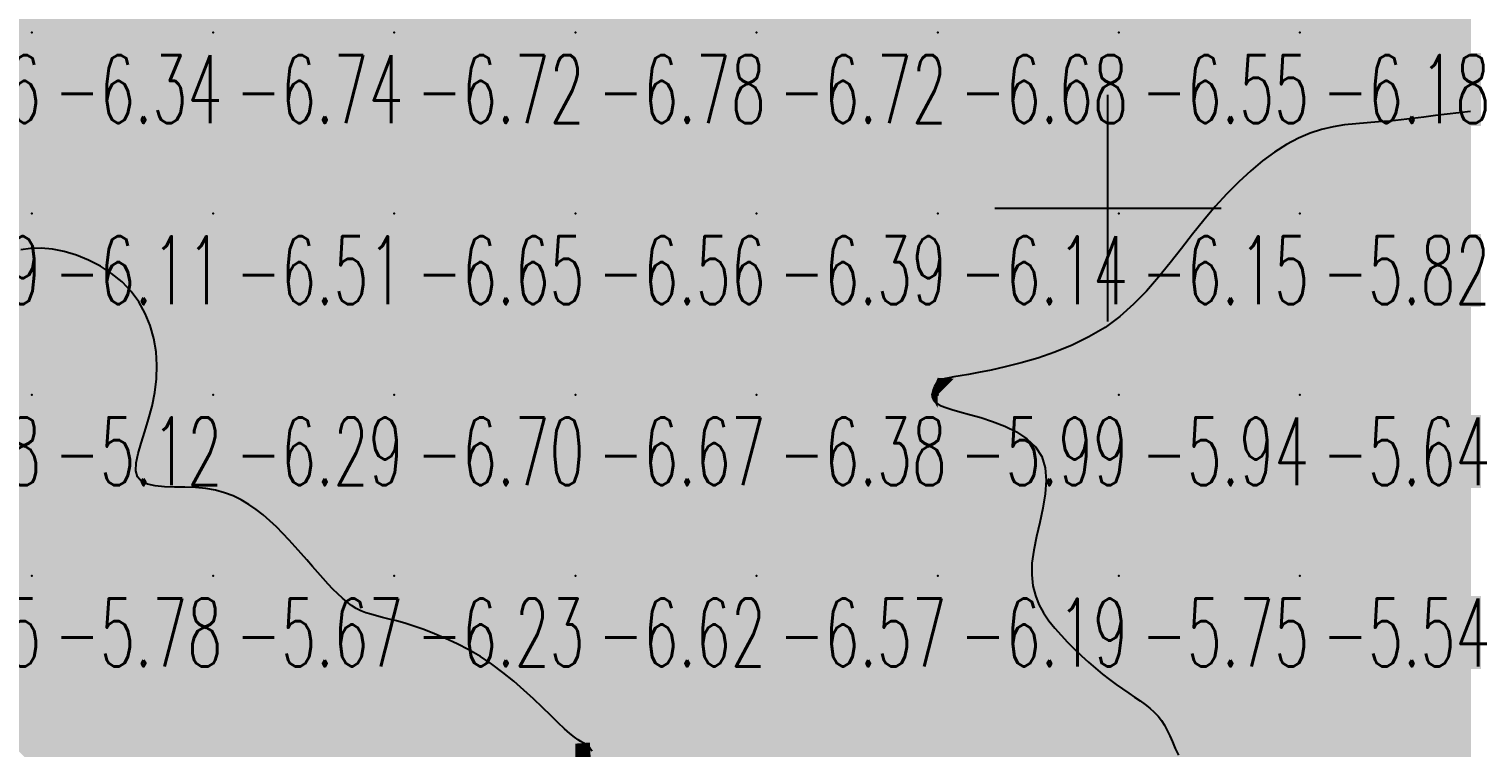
# Model space of a CAD drawing. Header units: millimetres. Extents: x 88261 to 90953, y 390274 to 392322.
# Drawn here: x 90190.1 to 90269.2, y 390717.6 to 390757.4 of the extents above; entities that cross this region are included whole.
import ezdxf
from ezdxf.enums import TextEntityAlignment as Align

# ---------------------------------------------------------------- set-up
doc = ezdxf.new("R2010")
doc.units = ezdxf.units.MM
doc.header["$LTSCALE"] = 25
for name, color, linetype in [('Carroyage(1)_Croix', 7, 'Continuous'), ('CN_03_00', 7, 'Continuous'), ('COTEAlt', 7, 'Continuous'), ('TN_COLORIAGE', 7, 'Continuous')]:
    doc.layers.add(name, color=color, linetype=linetype)
doc.styles.add('Simplex 1.0', font='Simplex.shx', dxfattribs={"width": 0.99, "height": 2.5})
doc.styles.get("Standard").update_dxf_attribs({"font": 'times.ttf'})

# ---------------------------------------------------------------- blocks, each defined once
blk = doc.blocks.new('COTE')
at = {"color": 0}
blk.add_point((0, 0), dxfattribs=at)
at = {"layer": 'COTEAlt'}
blk.add_attdef('ALT', text='', height=3.75, dxfattribs=at).set_placement((1.25, -1.25), align=Align.TOP_LEFT)

msp = doc.modelspace()

# ---------------------------------------------------------------- linework, layer by layer
at = {"layer": 'Carroyage(1)_Croix'}
for p, q in [((90249.65, 390741.29), (90249.65, 390753.79)), ((90243.4, 390747.54), (90255.9, 390747.54))]:
    msp.add_line(p, q, dxfattribs=at)
at = {"layer": 'CN_03_00', "elevation": -6, "flags": 128}
for points in [[(90269.666, 390752.873), (90269.014, 390752.81), (90268.368, 390752.735), (90267.728, 390752.653), (90267.092, 390752.569), (90266.459, 390752.487), (90265.831, 390752.412), (90265.204, 390752.349), (90264.58, 390752.3), (90263.957, 390752.255), (90263.333, 390752.202), (90262.707, 390752.13), (90262.079, 390752.027), (90261.446, 390751.88), (90260.807, 390751.677), (90260.162, 390751.406), (90259.509, 390751.059), (90258.85, 390750.638), (90258.189, 390750.149), (90257.529, 390749.597), (90256.871, 390748.989), (90256.219, 390748.331), (90255.576, 390747.627), (90254.944, 390746.885), (90254.325, 390746.11), (90253.709, 390745.317), (90253.085, 390744.519), (90252.444, 390743.731), (90251.775, 390742.966), (90251.066, 390742.239), (90250.307, 390741.565), (90249.488, 390740.958), (90248.603, 390740.428), (90247.672, 390739.973), (90246.72, 390739.587), (90245.771, 390739.263), (90244.85, 390738.995), (90243.984, 390738.777), (90243.195, 390738.602), (90242.51, 390738.466), (90241.947, 390738.36), (90241.497, 390738.281), (90241.145, 390738.221), (90240.877, 390738.174), (90240.677, 390738.136), (90240.53, 390738.1), (90240.421, 390738.061), (90240.335, 390738.012), (90240.26, 390737.949), (90240.193, 390737.874), (90240.134, 390737.79), (90240.083, 390737.701), (90240.04, 390737.609), (90240.005, 390737.519), (90239.977, 390737.432), (90239.958, 390737.353), (90239.945, 390737.283), (90239.94, 390737.223), (90239.941, 390737.169), (90239.948, 390737.121), (90239.959, 390737.077), (90239.975, 390737.034), (90239.994, 390736.991), (90240.016, 390736.947), (90240.043, 390736.899), (90240.086, 390736.845), (90240.159, 390736.785), (90240.276, 390736.714), (90240.451, 390736.633), (90240.699, 390736.538), (90241.032, 390736.428), (90241.466, 390736.3), (90242.005, 390736.152), (90242.623, 390735.976), (90243.284, 390735.763), (90243.953, 390735.503), (90244.594, 390735.189), (90245.172, 390734.809), (90245.652, 390734.357), (90245.997, 390733.822), (90246.183, 390733.2), (90246.233, 390732.507), (90246.177, 390731.762), (90246.049, 390730.984), (90245.88, 390730.193), (90245.704, 390729.409), (90245.551, 390728.652), (90245.456, 390727.94), (90245.442, 390727.29), (90245.508, 390726.699), (90245.644, 390726.158), (90245.841, 390725.661), (90246.091, 390725.2), (90246.383, 390724.768), (90246.708, 390724.358), (90247.058, 390723.962), (90247.424, 390723.574), (90247.801, 390723.196), (90248.186, 390722.829), (90248.575, 390722.476), (90248.964, 390722.139), (90249.351, 390721.821), (90249.73, 390721.523), (90250.099, 390721.249), (90250.455, 390720.998), (90250.795, 390720.768), (90251.118, 390720.552), (90251.421, 390720.345), (90251.705, 390720.142), (90251.966, 390719.937), (90252.203, 390719.724), (90252.415, 390719.499), (90252.601, 390719.256), (90252.767, 390718.993), (90252.919, 390718.71), (90253.066, 390718.404), (90253.212, 390718.074), (90253.366, 390717.72), (90253.535, 390717.339)], [(90221.171, 390717.566), (90221.084, 390717.681), (90221.021, 390717.773), (90220.972, 390717.843), (90220.923, 390717.897), (90220.864, 390717.938), (90220.787, 390717.978), (90220.687, 390718.026), (90220.558, 390718.095), (90220.395, 390718.195), (90220.193, 390718.338), (90219.945, 390718.535), (90219.646, 390718.797), (90219.292, 390719.132), (90218.887, 390719.528), (90218.435, 390719.971), (90217.94, 390720.447), (90217.409, 390720.939), (90216.844, 390721.433), (90216.252, 390721.915), (90215.637, 390722.37), (90215.004, 390722.784), (90214.363, 390723.158), (90213.721, 390723.492), (90213.088, 390723.789), (90212.473, 390724.049), (90211.885, 390724.274), (90211.333, 390724.465), (90210.826, 390724.624), (90210.37, 390724.753), (90209.962, 390724.86), (90209.596, 390724.951), (90209.264, 390725.035), (90208.96, 390725.118), (90208.678, 390725.209), (90208.411, 390725.315), (90208.153, 390725.444), (90207.898, 390725.602), (90207.643, 390725.789), (90207.388, 390726.003), (90207.13, 390726.243), (90206.867, 390726.506), (90206.599, 390726.792), (90206.323, 390727.098), (90206.037, 390727.424), (90205.741, 390727.766), (90205.434, 390728.121), (90205.116, 390728.485), (90204.789, 390728.853), (90204.452, 390729.221), (90204.105, 390729.584), (90203.749, 390729.939), (90203.384, 390730.281), (90203.01, 390730.606), (90202.624, 390730.91), (90202.222, 390731.188), (90201.8, 390731.438), (90201.356, 390731.654), (90200.884, 390731.834), (90200.382, 390731.973), (90199.846, 390732.067), (90199.276, 390732.117), (90198.691, 390732.137), (90198.111, 390732.146), (90197.56, 390732.164), (90197.058, 390732.209), (90196.628, 390732.301), (90196.292, 390732.459), (90196.072, 390732.701), (90195.981, 390733.042), (90196.001, 390733.475), (90196.108, 390733.988), (90196.276, 390734.57), (90196.479, 390735.21), (90196.69, 390735.895), (90196.886, 390736.614), (90197.04, 390737.356), (90197.13, 390738.109), (90197.151, 390738.864), (90197.101, 390739.613), (90196.978, 390740.346), (90196.782, 390741.055), (90196.509, 390741.731), (90196.159, 390742.364), (90195.73, 390742.947), (90195.222, 390743.472), (90194.65, 390743.935), (90194.029, 390744.335), (90193.376, 390744.67), (90192.705, 390744.938), (90192.034, 390745.138), (90191.378, 390745.268), (90190.753, 390745.326), (90190.173, 390745.313), (90189.642, 390745.247)]]:
    msp.add_lwpolyline(points, dxfattribs=at)
at = {"layer": 'TN_COLORIAGE', "color": 151}
for points in [[(90190.249, 390767.239, -6), (90180.667, 390757.657, -6), (90190.249, 390757.239, -6), (90181.27, 390757.239, -6)], [(90190.249, 390757.239, -6.959), (90200.249, 390757.239, -6.959), (90200.249, 390767.239, -6.959)], [(90190.249, 390767.239, -6.959), (90190.249, 390757.239, -6.959), (90200.249, 390767.239, -6.959)], [(90200.249, 390757.239, -6.544), (90210.249, 390757.239, -6.544), (90210.249, 390767.239, -6.544)], [(90200.249, 390767.239, -6.544), (90200.249, 390757.239, -6.544), (90210.249, 390767.239, -6.544)], [(90215.654, 390762.645, -6.544), (90216.814, 390767.239, -6.544), (90210.249, 390757.239, -6.544), (90210.249, 390767.239, -6.544)], [(90270.249, 390765.045, -6.181), (90268.067, 390765.058, -6.181), (90270.249, 390757.239, -6.181), (90260.249, 390757.239, -6.181)], [(90268.067, 390765.058, -6.181), (90260.249, 390764.337, -6.181), (90260.249, 390757.239, -6.181)], [(90255.98, 390762.97, -6.181), (90260.249, 390764.337, -6.181), (90250.249, 390757.239, -6.181), (90260.249, 390757.239, -6.181)], [(90220.249, 390762.002, -6.719), (90215.654, 390762.645, -6.719), (90220.249, 390757.239, -6.719), (90210.249, 390757.239, -6.719)], [(90255.98, 390762.97, -6.551), (90250.249, 390761.415, -6.551), (90250.249, 390757.239, -6.551)], [(90220.249, 390762.002, -6.783), (90224.14, 390761.131, -6.783), (90220.249, 390757.239, -6.783)], [(90224.14, 390761.131, -6.724), (90230.249, 390761.717, -6.724), (90220.249, 390757.239, -6.724), (90230.249, 390757.239, -6.724)], [(90230.249, 390761.717, -6.724), (90232.316, 390759.307, -6.724), (90230.249, 390757.239, -6.724)], [(90243.615, 390760.605, -6.551), (90250.249, 390761.415, -6.551), (90240.249, 390757.239, -6.551), (90250.249, 390757.239, -6.551)], [(90243.615, 390760.605, -6.682), (90240.249, 390759.547, -6.682), (90240.249, 390757.239, -6.682)], [(90232.316, 390759.307, -6.682), (90240.249, 390759.547, -6.682), (90230.249, 390757.239, -6.682), (90240.249, 390757.239, -6.682)], [(90184.971, 390751.961, -6.344), (90181.27, 390757.239, -6.344), (90190.249, 390757.239, -6.344)], [(90190.249, 390757.239, -6), (90184.971, 390751.961, -6), (90190.249, 390747.239, -6), (90187.588, 390747.239, -6)], [(90190.249, 390747.239, -6.74), (90200.249, 390747.239, -6.74), (90200.249, 390757.239, -6.74)], [(90190.249, 390757.239, -6.74), (90190.249, 390747.239, -6.74), (90200.249, 390757.239, -6.74)], [(90200.249, 390747.239, -6.719), (90210.249, 390747.239, -6.719), (90210.249, 390757.239, -6.719)], [(90200.249, 390757.239, -6.719), (90200.249, 390747.239, -6.719), (90210.249, 390757.239, -6.719)], [(90210.249, 390747.239, -6.783), (90220.249, 390747.239, -6.783), (90220.249, 390757.239, -6.783)], [(90210.249, 390757.239, -6.783), (90210.249, 390747.239, -6.783), (90220.249, 390757.239, -6.783)], [(90220.249, 390747.239, -6.724), (90230.249, 390747.239, -6.724), (90230.249, 390757.239, -6.724)], [(90220.249, 390757.239, -6.724), (90220.249, 390747.239, -6.724), (90230.249, 390757.239, -6.724)], [(90230.249, 390747.239, -6.682), (90240.249, 390747.239, -6.682), (90240.249, 390757.239, -6.682)], [(90230.249, 390757.239, -6.682), (90230.249, 390747.239, -6.682), (90240.249, 390757.239, -6.682)], [(90240.249, 390747.239, -6.551), (90250.249, 390747.239, -6.551), (90250.249, 390757.239, -6.551)], [(90240.249, 390757.239, -6.551), (90240.249, 390747.239, -6.551), (90250.249, 390757.239, -6.551)], [(90260.249, 390757.239, -6), (90260.249, 390752.256, -6), (90250.249, 390747.239, -6), (90254.792, 390747.239, -6)], [(90250.249, 390757.239, -6.181), (90250.249, 390747.239, -6.181), (90260.249, 390757.239, -6.181)], [(90270.249, 390757.239, -6), (90265.182, 390752.173, -6), (90260.249, 390757.239, -6), (90260.249, 390752.256, -6)], [(90270.249, 390753.146, -6.188), (90265.182, 390752.173, -6.188), (90270.249, 390757.239, -6.188)], [(90190.249, 390746.113, -6.112), (90186.93, 390743.92, -6.112), (90190.249, 390747.239, -6.112)], [(90187.588, 390747.239, -6.112), (90186.93, 390743.92, -6.112), (90190.249, 390747.239, -6.112)], [(90200.249, 390747.239, -6), (90196.592, 390743.583, -6), (90190.249, 390747.239, -6), (90190.249, 390746.113, -6)], [(90200.249, 390747.239, -6), (90196.592, 390743.583, -6), (90200.249, 390737.239, -6), (90197.76, 390737.239, -6)], [(90200.249, 390737.239, -6.645), (90210.249, 390737.239, -6.645), (90210.249, 390747.239, -6.645)], [(90200.249, 390747.239, -6.645), (90200.249, 390737.239, -6.645), (90210.249, 390747.239, -6.645)], [(90210.249, 390737.239, -6.555), (90220.249, 390737.239, -6.555), (90220.249, 390747.239, -6.555)], [(90210.249, 390747.239, -6.555), (90210.249, 390737.239, -6.555), (90220.249, 390747.239, -6.555)], [(90220.249, 390737.239, -6.394), (90230.249, 390737.239, -6.394), (90230.249, 390747.239, -6.394)], [(90220.249, 390747.239, -6.394), (90220.249, 390737.239, -6.394), (90230.249, 390747.239, -6.394)], [(90230.249, 390737.239, -6), (90239.876, 390737.239, -6), (90240.249, 390747.239, -6), (90240.249, 390738.175, -6)], [(90230.249, 390747.239, -6.144), (90230.249, 390737.239, -6.144), (90240.249, 390747.239, -6.144)], [(90250.249, 390747.239, -6), (90241.141, 390738.131, -6), (90240.249, 390747.239, -6), (90240.249, 390738.175, -6)], [(90250.249, 390740.094, -6.152), (90241.141, 390738.131, -6.152), (90250.249, 390747.239, -6.152)], [(90254.792, 390747.239, -6.152), (90250.249, 390740.094, -6.152), (90250.249, 390747.239, -6.152)], [(90200.249, 390732.585, -6.291), (90194.605, 390731.596, -6.291), (90200.249, 390737.239, -6.291)], [(90197.76, 390737.239, -6.291), (90194.605, 390731.596, -6.291), (90200.249, 390737.239, -6.291)], [(90210.249, 390737.239, -6), (90203.475, 390730.466, -6), (90200.249, 390737.239, -6), (90200.249, 390732.585, -6)], [(90210.249, 390737.239, -6), (90203.475, 390730.466, -6), (90210.249, 390727.239, -6), (90206.155, 390727.239, -6)], [(90210.249, 390727.239, -6.669), (90220.249, 390727.239, -6.669), (90220.249, 390737.239, -6.669)], [(90210.249, 390737.239, -6.669), (90210.249, 390727.239, -6.669), (90220.249, 390737.239, -6.669)], [(90220.249, 390727.239, -6.384), (90230.249, 390727.239, -6.384), (90230.249, 390737.239, -6.384)], [(90220.249, 390737.239, -6.384), (90220.249, 390727.239, -6.384), (90230.249, 390737.239, -6.384)], [(90230.249, 390727.239, -6), (90239.993, 390736.984, -6), (90230.249, 390737.239, -6), (90239.876, 390737.239, -6)], [(90230.249, 390727.239, -6), (90239.993, 390736.984, -6), (90240.249, 390727.239, -6), (90240.249, 390736.505, -6)], [(90247.806, 390734.797, -6.188), (90240.249, 390736.505, -6.188), (90240.249, 390727.239, -6.188)], [(90244.507, 390727.239, -6.188), (90247.806, 390734.797, -6.188), (90240.249, 390727.239, -6.188)], [(90208.128, 390725.119, -6.232), (90206.155, 390727.239, -6.232), (90210.249, 390727.239, -6.232)], [(90208.128, 390725.119, -6.232), (90210.249, 390724.951, -6.232), (90210.249, 390727.239, -6.232)], [(90220.249, 390727.239, -6), (90215.831, 390722.822, -6), (90210.249, 390727.239, -6), (90210.249, 390724.951, -6)], [(90215.831, 390722.822, -6.619), (90220.249, 390717.98, -6.619), (90220.249, 390727.239, -6.619)], [(90220.249, 390727.239, -6), (90220.249, 390717.98, -6), (90230.249, 390727.239, -6), (90221.05, 390718.041, -6)], [(90230.249, 390727.239, -6), (90221.05, 390718.041, -6), (90230.249, 390717.239, -6), (90221.091, 390717.239, -6)], [(90230.249, 390717.239, -6.188), (90240.249, 390717.239, -6.188), (90240.249, 390727.239, -6.188)], [(90230.249, 390727.239, -6.188), (90230.249, 390717.239, -6.188), (90240.249, 390727.239, -6.188)], [(90240.249, 390717.239, -6), (90246.898, 390723.889, -6), (90240.249, 390727.239, -6), (90244.507, 390727.239, -6)], [(90240.249, 390717.239, -6), (90246.898, 390723.889, -6), (90250.249, 390717.239, -6), (90250.249, 390720.977, -6)], [(90252.703, 390719.694, -6.151), (90250.249, 390720.977, -6.151), (90250.249, 390717.239, -6.151)], [(90252.703, 390719.694, -6.151), (90253.425, 390717.239, -6.151), (90250.249, 390717.239, -6.151)]]:
    msp.add_solid(points, dxfattribs=at)
at = {"layer": 'TN_COLORIAGE', "color": 141}
for points in [[(90265.182, 390752.173, -5.729), (90270.249, 390753.146, -5.729), (90260.249, 390747.239, -5.729), (90270.249, 390747.239, -5.729)], [(90254.792, 390747.239, -5.817), (90260.249, 390752.256, -5.817), (90260.249, 390747.239, -5.817)], [(90260.249, 390752.256, -5.817), (90265.182, 390752.173, -5.817), (90260.249, 390747.239, -5.817)], [(90250.249, 390737.239, -5.817), (90260.249, 390737.239, -5.817), (90260.249, 390747.239, -5.817)], [(90250.249, 390740.094, -5.817), (90254.792, 390747.239, -5.817), (90250.249, 390737.239, -5.817), (90260.249, 390747.239, -5.817)], [(90260.249, 390737.239, -5.729), (90270.249, 390737.239, -5.729), (90270.249, 390747.239, -5.729)], [(90260.249, 390747.239, -5.729), (90260.249, 390737.239, -5.729), (90270.249, 390747.239, -5.729)], [(90186.93, 390743.92, -5.121), (90190.249, 390746.113, -5.121), (90180.249, 390737.239, -5.121), (90190.249, 390737.239, -5.121)], [(90190.249, 390746.113, -5.121), (90196.592, 390743.583, -5.121), (90190.249, 390737.239, -5.121)], [(90197.76, 390737.239, -5.121), (90196.592, 390743.583, -5.121), (90190.249, 390737.239, -5.121)], [(90241.141, 390738.131, -5.939), (90250.249, 390740.094, -5.939), (90240.249, 390737.239, -5.939), (90250.249, 390737.239, -5.939)], [(90240.249, 390738.175, -5.985), (90239.876, 390737.239, -5.985), (90240.249, 390737.239, -5.985)], [(90240.249, 390738.175, -5.985), (90241.141, 390738.131, -5.985), (90240.249, 390737.239, -5.985)], [(90180.249, 390733.319, -5.121), (90183.087, 390730.077, -5.121), (90180.249, 390737.239, -5.121), (90190.249, 390737.239, -5.121)], [(90186.326, 390727.239, -5.121), (90183.087, 390730.077, -5.121), (90190.249, 390727.239, -5.121), (90190.249, 390737.239, -5.121)], [(90194.605, 390731.596, -5.121), (90197.76, 390737.239, -5.121), (90190.249, 390727.239, -5.121), (90190.249, 390737.239, -5.121)], [(90239.876, 390737.239, -5.985), (90239.993, 390736.984, -5.985), (90240.249, 390737.239, -5.985)], [(90240.249, 390736.505, -5.985), (90239.993, 390736.984, -5.985), (90240.249, 390737.239, -5.985)], [(90240.249, 390736.505, -5.939), (90247.806, 390734.797, -5.939), (90240.249, 390737.239, -5.939), (90250.249, 390737.239, -5.939)], [(90247.806, 390734.797, -5.747), (90244.507, 390727.239, -5.747), (90250.249, 390737.239, -5.747), (90250.249, 390727.239, -5.747)], [(90250.249, 390727.239, -5.639), (90260.249, 390727.239, -5.639), (90260.249, 390737.239, -5.639)], [(90250.249, 390737.239, -5.639), (90250.249, 390727.239, -5.639), (90260.249, 390737.239, -5.639)], [(90260.249, 390727.239, -5.526), (90270.249, 390727.239, -5.526), (90270.249, 390737.239, -5.526)], [(90260.249, 390737.239, -5.526), (90260.249, 390727.239, -5.526), (90270.249, 390737.239, -5.526)], [(90194.605, 390731.596, -5.665), (90200.249, 390732.585, -5.665), (90190.249, 390727.239, -5.665), (90200.249, 390727.239, -5.665)], [(90200.249, 390732.585, -5.665), (90203.475, 390730.466, -5.665), (90200.249, 390727.239, -5.665)], [(90206.155, 390727.239, -5.665), (90203.475, 390730.466, -5.665), (90200.249, 390727.239, -5.665)], [(90189.84, 390717.239, -5.775), (90185.126, 390722.116, -5.775), (90190.249, 390717.239, -5.775), (90190.249, 390727.239, -5.775)], [(90185.126, 390722.116, -5.775), (90186.326, 390727.239, -5.775), (90190.249, 390727.239, -5.775)], [(90190.249, 390717.239, -5.665), (90200.249, 390717.239, -5.665), (90200.249, 390727.239, -5.665)], [(90190.249, 390727.239, -5.665), (90190.249, 390717.239, -5.665), (90200.249, 390727.239, -5.665)], [(90206.155, 390727.239, -5.138), (90208.128, 390725.119, -5.138), (90200.249, 390727.239, -5.138), (90200.249, 390717.239, -5.138)], [(90244.507, 390727.239, -5.747), (90246.898, 390723.889, -5.747), (90250.249, 390727.239, -5.747)], [(90250.249, 390720.977, -5.747), (90246.898, 390723.889, -5.747), (90250.249, 390727.239, -5.747)], [(90250.249, 390720.977, -5.535), (90252.703, 390719.694, -5.535), (90250.249, 390727.239, -5.535), (90260.249, 390727.239, -5.535)], [(90253.425, 390717.239, -5.535), (90252.703, 390719.694, -5.535), (90260.249, 390717.239, -5.535), (90260.249, 390727.239, -5.535)], [(90260.249, 390717.239, -5.459), (90270.249, 390717.239, -5.459), (90270.249, 390727.239, -5.459)], [(90260.249, 390727.239, -5.459), (90260.249, 390717.239, -5.459), (90270.249, 390727.239, -5.459)], [(90210.249, 390724.951, -5.138), (90208.128, 390725.119, -5.138), (90210.249, 390717.239, -5.138), (90200.249, 390717.239, -5.138)], [(90210.249, 390724.951, -5.218), (90215.831, 390722.822, -5.218), (90210.249, 390717.239, -5.218)], [(90220.249, 390717.98, -5.218), (90215.831, 390722.822, -5.218), (90220.249, 390717.239, -5.218), (90210.249, 390717.239, -5.218)], [(90221.091, 390717.239, -5.951), (90221.05, 390718.041, -5.951), (90220.249, 390717.239, -5.951)], [(90221.05, 390718.041, -5.951), (90220.249, 390717.98, -5.951), (90220.249, 390717.239, -5.951)]]:
    msp.add_solid(points, dxfattribs=at)

# ---------------------------------------------------------------- block references
at = {"layer": 'COTEAlt'}
ref = msp.add_blockref('COTE', (90180.249, 390757.239), dxfattribs=at)
ref.add_attrib('ALT', '-5.96', dxfattribs={"height": 3.75, "style": 'Simplex 1.0', "width": 0.6}).set_placement((90181.499, 390755.989), align=Align.TOP_LEFT)
ref = msp.add_blockref('COTE', (90190.249, 390757.239), dxfattribs=at)
ref.add_attrib('ALT', '-6.34', dxfattribs={"height": 3.75, "style": 'Simplex 1.0', "width": 0.6}).set_placement((90191.499, 390755.989), align=Align.TOP_LEFT)
ref = msp.add_blockref('COTE', (90200.249, 390757.239), dxfattribs=at)
ref.add_attrib('ALT', '-6.74', dxfattribs={"height": 3.75, "style": 'Simplex 1.0', "width": 0.6}).set_placement((90201.499, 390755.989), align=Align.TOP_LEFT)
ref = msp.add_blockref('COTE', (90210.249, 390757.239), dxfattribs=at)
ref.add_attrib('ALT', '-6.72', dxfattribs={"height": 3.75, "style": 'Simplex 1.0', "width": 0.6}).set_placement((90211.499, 390755.989), align=Align.TOP_LEFT)
ref = msp.add_blockref('COTE', (90220.249, 390757.239), dxfattribs=at)
ref.add_attrib('ALT', '-6.78', dxfattribs={"height": 3.75, "style": 'Simplex 1.0', "width": 0.6}).set_placement((90221.499, 390755.989), align=Align.TOP_LEFT)
ref = msp.add_blockref('COTE', (90230.249, 390757.239), dxfattribs=at)
ref.add_attrib('ALT', '-6.72', dxfattribs={"height": 3.75, "style": 'Simplex 1.0', "width": 0.6}).set_placement((90231.499, 390755.989), align=Align.TOP_LEFT)
ref = msp.add_blockref('COTE', (90240.249, 390757.239), dxfattribs=at)
ref.add_attrib('ALT', '-6.68', dxfattribs={"height": 3.75, "style": 'Simplex 1.0', "width": 0.6}).set_placement((90241.499, 390755.989), align=Align.TOP_LEFT)
ref = msp.add_blockref('COTE', (90250.249, 390757.239), dxfattribs=at)
ref.add_attrib('ALT', '-6.55', dxfattribs={"height": 3.75, "style": 'Simplex 1.0', "width": 0.6}).set_placement((90251.499, 390755.989), align=Align.TOP_LEFT)
ref = msp.add_blockref('COTE', (90260.249, 390757.239), dxfattribs=at)
ref.add_attrib('ALT', '-6.18', dxfattribs={"height": 3.75, "style": 'Simplex 1.0', "width": 0.6}).set_placement((90261.499, 390755.989), align=Align.TOP_LEFT)
ref = msp.add_blockref('COTE', (90180.249, 390747.239), dxfattribs=at)
ref.add_attrib('ALT', '-5.69', dxfattribs={"height": 3.75, "style": 'Simplex 1.0', "width": 0.6}).set_placement((90181.499, 390745.989), align=Align.TOP_LEFT)
ref = msp.add_blockref('COTE', (90190.249, 390747.239), dxfattribs=at)
ref.add_attrib('ALT', '-6.11', dxfattribs={"height": 3.75, "style": 'Simplex 1.0', "width": 0.6}).set_placement((90191.499, 390745.989), align=Align.TOP_LEFT)
ref = msp.add_blockref('COTE', (90200.249, 390747.239), dxfattribs=at)
ref.add_attrib('ALT', '-6.51', dxfattribs={"height": 3.75, "style": 'Simplex 1.0', "width": 0.6}).set_placement((90201.499, 390745.989), align=Align.TOP_LEFT)
ref = msp.add_blockref('COTE', (90210.249, 390747.239), dxfattribs=at)
ref.add_attrib('ALT', '-6.65', dxfattribs={"height": 3.75, "style": 'Simplex 1.0', "width": 0.6}).set_placement((90211.499, 390745.989), align=Align.TOP_LEFT)
ref = msp.add_blockref('COTE', (90220.249, 390747.239), dxfattribs=at)
ref.add_attrib('ALT', '-6.56', dxfattribs={"height": 3.75, "style": 'Simplex 1.0', "width": 0.6}).set_placement((90221.499, 390745.989), align=Align.TOP_LEFT)
ref = msp.add_blockref('COTE', (90230.249, 390747.239), dxfattribs=at)
ref.add_attrib('ALT', '-6.39', dxfattribs={"height": 3.75, "style": 'Simplex 1.0', "width": 0.6}).set_placement((90231.499, 390745.989), align=Align.TOP_LEFT)
ref = msp.add_blockref('COTE', (90240.249, 390747.239), dxfattribs=at)
ref.add_attrib('ALT', '-6.14', dxfattribs={"height": 3.75, "style": 'Simplex 1.0', "width": 0.6}).set_placement((90241.499, 390745.989), align=Align.TOP_LEFT)
ref = msp.add_blockref('COTE', (90250.249, 390747.239), dxfattribs=at)
ref.add_attrib('ALT', '-6.15', dxfattribs={"height": 3.75, "style": 'Simplex 1.0', "width": 0.6}).set_placement((90251.499, 390745.989), align=Align.TOP_LEFT)
ref = msp.add_blockref('COTE', (90260.249, 390747.239), dxfattribs=at)
ref.add_attrib('ALT', '-5.82', dxfattribs={"height": 3.75, "style": 'Simplex 1.0', "width": 0.6}).set_placement((90261.499, 390745.989), align=Align.TOP_LEFT)
ref = msp.add_blockref('COTE', (90180.249, 390737.239), dxfattribs=at)
ref.add_attrib('ALT', '-5.78', dxfattribs={"height": 3.75, "style": 'Simplex 1.0', "width": 0.6}).set_placement((90181.499, 390735.989), align=Align.TOP_LEFT)
ref = msp.add_blockref('COTE', (90190.249, 390737.239), dxfattribs=at)
ref.add_attrib('ALT', '-5.12', dxfattribs={"height": 3.75, "style": 'Simplex 1.0', "width": 0.6}).set_placement((90191.499, 390735.989), align=Align.TOP_LEFT)
ref = msp.add_blockref('COTE', (90200.249, 390737.239), dxfattribs=at)
ref.add_attrib('ALT', '-6.29', dxfattribs={"height": 3.75, "style": 'Simplex 1.0', "width": 0.6}).set_placement((90201.499, 390735.989), align=Align.TOP_LEFT)
ref = msp.add_blockref('COTE', (90210.249, 390737.239), dxfattribs=at)
ref.add_attrib('ALT', '-6.70', dxfattribs={"height": 3.75, "style": 'Simplex 1.0', "width": 0.6}).set_placement((90211.499, 390735.989), align=Align.TOP_LEFT)
ref = msp.add_blockref('COTE', (90220.249, 390737.239), dxfattribs=at)
ref.add_attrib('ALT', '-6.67', dxfattribs={"height": 3.75, "style": 'Simplex 1.0', "width": 0.6}).set_placement((90221.499, 390735.989), align=Align.TOP_LEFT)
ref = msp.add_blockref('COTE', (90230.249, 390737.239), dxfattribs=at)
ref.add_attrib('ALT', '-6.38', dxfattribs={"height": 3.75, "style": 'Simplex 1.0', "width": 0.6}).set_placement((90231.499, 390735.989), align=Align.TOP_LEFT)
ref = msp.add_blockref('COTE', (90240.249, 390737.239), dxfattribs=at)
ref.add_attrib('ALT', '-5.99', dxfattribs={"height": 3.75, "style": 'Simplex 1.0', "width": 0.6}).set_placement((90241.499, 390735.989), align=Align.TOP_LEFT)
ref = msp.add_blockref('COTE', (90250.249, 390737.239), dxfattribs=at)
ref.add_attrib('ALT', '-5.94', dxfattribs={"height": 3.75, "style": 'Simplex 1.0', "width": 0.6}).set_placement((90251.499, 390735.989), align=Align.TOP_LEFT)
ref = msp.add_blockref('COTE', (90260.249, 390737.239), dxfattribs=at)
ref.add_attrib('ALT', '-5.64', dxfattribs={"height": 3.75, "style": 'Simplex 1.0', "width": 0.6}).set_placement((90261.499, 390735.989), align=Align.TOP_LEFT)
ref = msp.add_blockref('COTE', (90180.249, 390727.239), dxfattribs=at)
ref.add_attrib('ALT', '-6.35', dxfattribs={"height": 3.75, "style": 'Simplex 1.0', "width": 0.6}).set_placement((90181.499, 390725.989), align=Align.TOP_LEFT)
ref = msp.add_blockref('COTE', (90190.249, 390727.239), dxfattribs=at)
ref.add_attrib('ALT', '-5.78', dxfattribs={"height": 3.75, "style": 'Simplex 1.0', "width": 0.6}).set_placement((90191.499, 390725.989), align=Align.TOP_LEFT)
ref = msp.add_blockref('COTE', (90200.249, 390727.239), dxfattribs=at)
ref.add_attrib('ALT', '-5.67', dxfattribs={"height": 3.75, "style": 'Simplex 1.0', "width": 0.6}).set_placement((90201.499, 390725.989), align=Align.TOP_LEFT)
ref = msp.add_blockref('COTE', (90210.249, 390727.239), dxfattribs=at)
ref.add_attrib('ALT', '-6.23', dxfattribs={"height": 3.75, "style": 'Simplex 1.0', "width": 0.6}).set_placement((90211.499, 390725.989), align=Align.TOP_LEFT)
ref = msp.add_blockref('COTE', (90220.249, 390727.239), dxfattribs=at)
ref.add_attrib('ALT', '-6.62', dxfattribs={"height": 3.75, "style": 'Simplex 1.0', "width": 0.6}).set_placement((90221.499, 390725.989), align=Align.TOP_LEFT)
ref = msp.add_blockref('COTE', (90230.249, 390727.239), dxfattribs=at)
ref.add_attrib('ALT', '-6.57', dxfattribs={"height": 3.75, "style": 'Simplex 1.0', "width": 0.6}).set_placement((90231.499, 390725.989), align=Align.TOP_LEFT)
ref = msp.add_blockref('COTE', (90240.249, 390727.239), dxfattribs=at)
ref.add_attrib('ALT', '-6.19', dxfattribs={"height": 3.75, "style": 'Simplex 1.0', "width": 0.6}).set_placement((90241.499, 390725.989), align=Align.TOP_LEFT)
ref = msp.add_blockref('COTE', (90250.249, 390727.239), dxfattribs=at)
ref.add_attrib('ALT', '-5.75', dxfattribs={"height": 3.75, "style": 'Simplex 1.0', "width": 0.6}).set_placement((90251.499, 390725.989), align=Align.TOP_LEFT)
ref = msp.add_blockref('COTE', (90260.249, 390727.239), dxfattribs=at)
ref.add_attrib('ALT', '-5.54', dxfattribs={"height": 3.75, "style": 'Simplex 1.0', "width": 0.6}).set_placement((90261.499, 390725.989), align=Align.TOP_LEFT)

doc.saveas('drawing.dxf')
